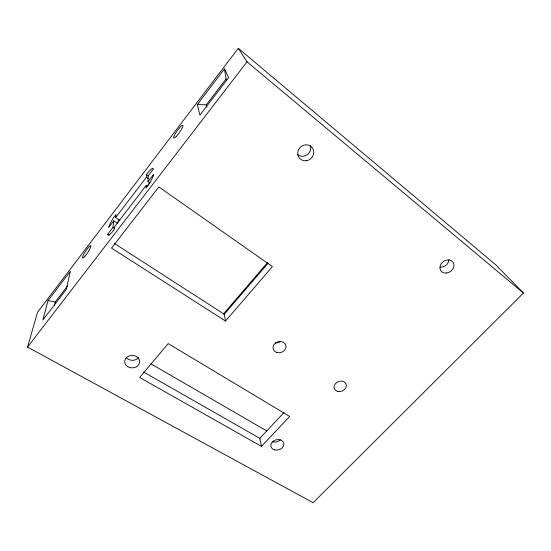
<?xml version="1.0" encoding="UTF-8"?>
<svg xmlns="http://www.w3.org/2000/svg" width="551" height="551" viewBox="0 0 551 551"><rect width="100%" height="100%" fill="white"/><g stroke="black" fill="none" stroke-linecap="round" stroke-linejoin="round"><path stroke-width="0.83" d="M149.906 183.008L148.005 181.678L148.081 175.955L153.392 169.005A12.012 2.163 -55.4 0 0 146.394 174.522L146.339 177.319L115.593 217.583L119.836 220.386M147.448 186.376L146.173 185.487L146.125 188.043A12.267 2.259 -55.5 0 0 153.433 174.591L148.005 181.678M115.593 217.583L115.972 214.422A11.771 2.08 -56.1 0 0 108.733 227.467L113.775 220.861L117.329 223.196M109.084 234.96L107.817 234.134L112.969 227.411L113.775 220.861M54.453 305.295L55.272 301.996L67.504 286.017M48.047 300.591L42.847 320L66.23 289.495L70.376 271.278L48.047 300.591L55.272 301.996M27.55 347.082L37.544 312.217L238.287 48.288L495.68 264.749L523.45 293.063L313.126 502.712L27.55 347.082L247.02 61.822L238.287 48.288M197.354 104.518L224.477 68.896L228.596 77.657L199.896 115.104L197.354 104.518L206.232 104.855L226.062 78.958L224.477 68.896M146.173 185.487L114.498 226.805L114.153 229.691A12.026 2.17 -56.2 0 1 107.817 234.134M147.117 186.224L149.72 182.829M223.334 314.118L267.531 262.607M225.497 321.047L111.522 248.115L158.846 186.92L272.414 266.629L225.497 321.047L224.257 314.235L268.117 263.151M261.463 446.358L139.651 377.476L168.193 343.597L289.674 416.432L261.463 446.358L259.81 438.327L284.089 412.43M143.577 372.001L259.81 438.327M150.891 363.839L266.939 431.027M114.415 243.48L224.257 314.235M112.969 227.411L114.236 228.245M146.394 174.522L148.494 176.003M146.339 177.319L148.191 178.62M247.02 61.822L523.45 293.063M226.062 78.958L226.736 80.446M206.232 104.855L206.887 107.142M117.473 222.59A11.736 2.163 -56.1 0 1 119.126 220.069M448.975 259.679A7.342 6.075 -36.4 0 1 440.125 267.18M310.358 145.436A8.12 7.652 -44.5 0 1 307.3 154.666A8.12 7.652 -44.5 0 1 297.74 154.673M280.397 439.753A6.55 5.145 -14.6 0 1 272.738 441.861M138.535 357.716A7.377 6.171 -0.4 0 1 126.882 358.219M280.301 341.634A6.467 5.496 -16.6 0 1 275.541 342.922M446.709 273.041A7.466 6.144 -36.1 0 0 453.129 262.331A7.466 6.144 -36.1 0 0 440.952 264.081A7.466 6.144 -36.1 0 0 446.709 273.041M306.232 160.754A8.265 7.769 -43.4 0 0 312.417 147.971A8.265 7.769 -43.4 0 0 298.525 149.707A8.265 7.769 -43.4 0 0 306.232 160.754M274.536 449.885A6.653 5.186 -14.7 0 0 283.882 443.775A6.653 5.186 -14.7 0 0 273.592 440.903A6.653 5.186 -14.7 0 0 274.536 449.885M127.86 366.766A7.5 6.24 -0.7 0 0 139.63 362.152A7.5 6.24 -0.7 0 0 128.989 356.001A7.5 6.24 -0.7 0 0 127.86 366.766M85.081 256.084A7.397 1.254 -56.6 0 0 90.832 245.787A7.397 1.254 -56.6 0 0 84.11 253.646A7.397 1.254 -56.6 0 0 85.081 256.084M176.189 136.455A7.859 1.405 -54.7 0 0 182.953 125.511A7.859 1.405 -54.7 0 0 175.686 133.032A7.859 1.405 -54.7 0 0 176.189 136.455M337.329 391.3A6.323 5.09 -21 0 0 346.372 385.349A6.323 5.09 -21 0 0 336.888 382.339A6.323 5.09 -21 0 0 337.329 391.3M276.719 352.454A6.619 5.579 -16.7 0 0 286.038 346.131A6.619 5.579 -16.7 0 0 275.803 342.777A6.619 5.579 -16.7 0 0 276.719 352.454"/></g></svg>
